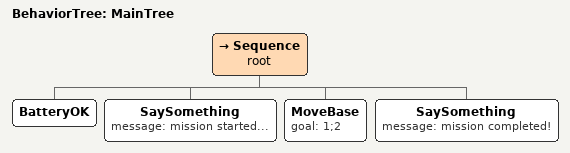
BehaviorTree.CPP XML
<root BTCPP_format="4">
    <BehaviorTree ID="MainTree">
        <Sequence name="root">
            <BatteryOK/>
            <SaySomething   message="mission started..."/>
            <MoveBase       goal="1;2"/>
            <SaySomething   message="mission completed!"/>
        </Sequence>
    </BehaviorTree>
</root>
